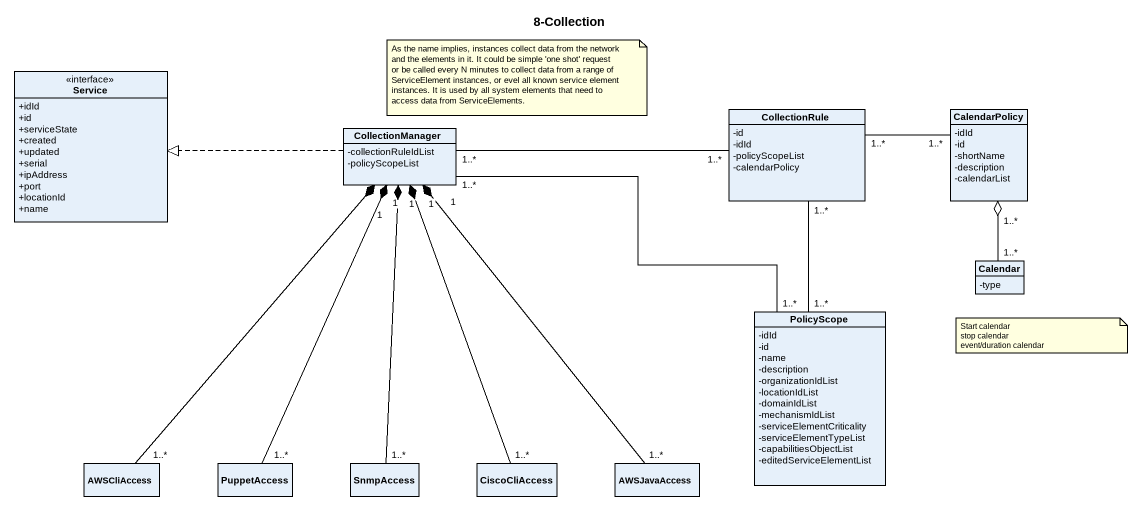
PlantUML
@startuml
title 8-Collection
hide circle
hide empty members
skinparam classAttributeIconSize 0
interface Service {
  +idId
  +id
  +serviceState
  +created
  +updated
  +serial
  +ipAddress
  +port
  +locationId
  +name
}
class CollectionManager {
  -collectionRuleIdList
  -policyScopeList
}
class CollectionRule {
  -id
  -idId
  -policyScopeList
  -calendarPolicy
}
class CalendarPolicy {
  -idId
  -id
  -shortName
  -description
  -calendarList
}
class Calendar {
  -type
}
class PolicyScope {
  -idId
  -id
  -name
  -description
  -organizationIdList
  -locationIdList
  -domainIdList
  -mechanismIdList
  -serviceElementCriticality
  -serviceElementTypeList
  -capabilitiesObjectList
  -editedServiceElementList
}
class AWSCliAccess
class PuppetAccess
class SnmpAccess
class CiscoCliAccess
class AWSJavaAccess
CollectionManager .left.|> Service
CollectionManager "1..*" -right- "1..*" PolicyScope
CollectionManager "1" *-- "1..*" AWSCliAccess
CollectionManager "1" *-- "1..*" PuppetAccess
CollectionManager "1" *-- "1..*" SnmpAccess
CollectionManager "1" *-- "1..*" CiscoCliAccess
CollectionManager "1" *-- "1..*" AWSJavaAccess
CollectionRule "1..*" -left- "1..*" CollectionManager
CollectionRule "1..*" -right- "1..*" CalendarPolicy
CollectionRule "1..*" -- "1..*" PolicyScope
CalendarPolicy "1..*" o-- "1..*" Calendar
note as N1
  As the name implies, instances collect data from the network and the elements in it. It could be simple 'one shot' request or be called every N minutes to collect data from a range of ServiceElement instances, or evel all known service element instances. It is used by all system elements that need to access data from ServiceElements.
end note
note as N2
  Start calendar
  stop calendar
  event/duration calendar
end note
@enduml
